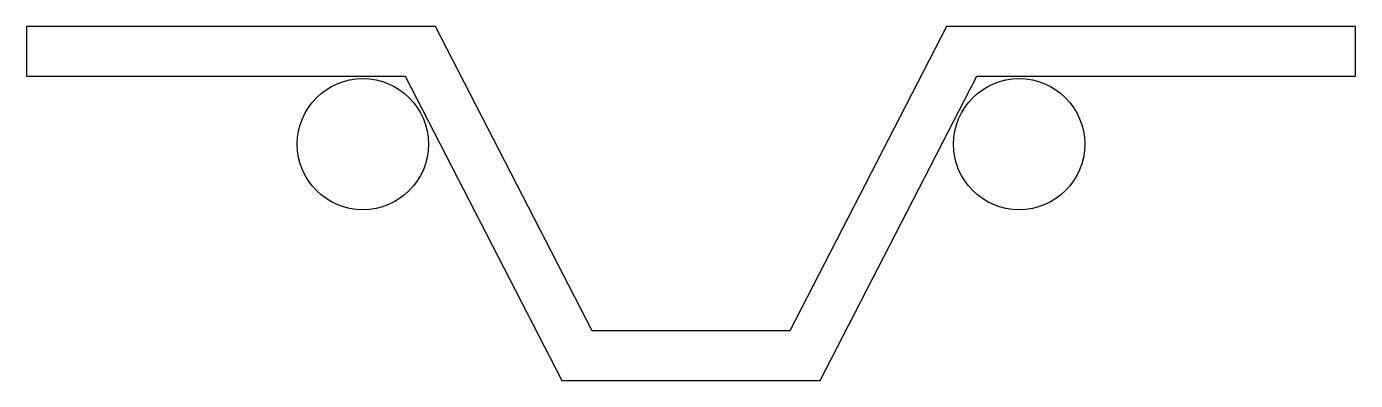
# Model space of a CAD drawing. Header units: millimetres. Extents: x -64 to 64, y -22 to 12.
import ezdxf

# ---------------------------------------------------------------- set-up
doc = ezdxf.new("R2010")
doc.units = ezdxf.units.MM

msp = doc.modelspace()

# ---------------------------------------------------------------- linework, layer by layer
msp.add_lwpolyline([(9.57, -17.18), (-9.57, -17.18), (-24.72, 12.3), (-64.25, 12.3), (-64.25, 7.5), (-27.65, 7.5), (-12.5, -21.98), (12.5, -21.98), (27.65, 7.5), (64.25, 7.5), (64.25, 12.3), (24.72, 12.3)], close=True)
for centre in [(-31.73, 0.9), (31.73, 0.9)]:
    msp.add_circle(centre, 6.35)

doc.saveas('drawing.dxf')
